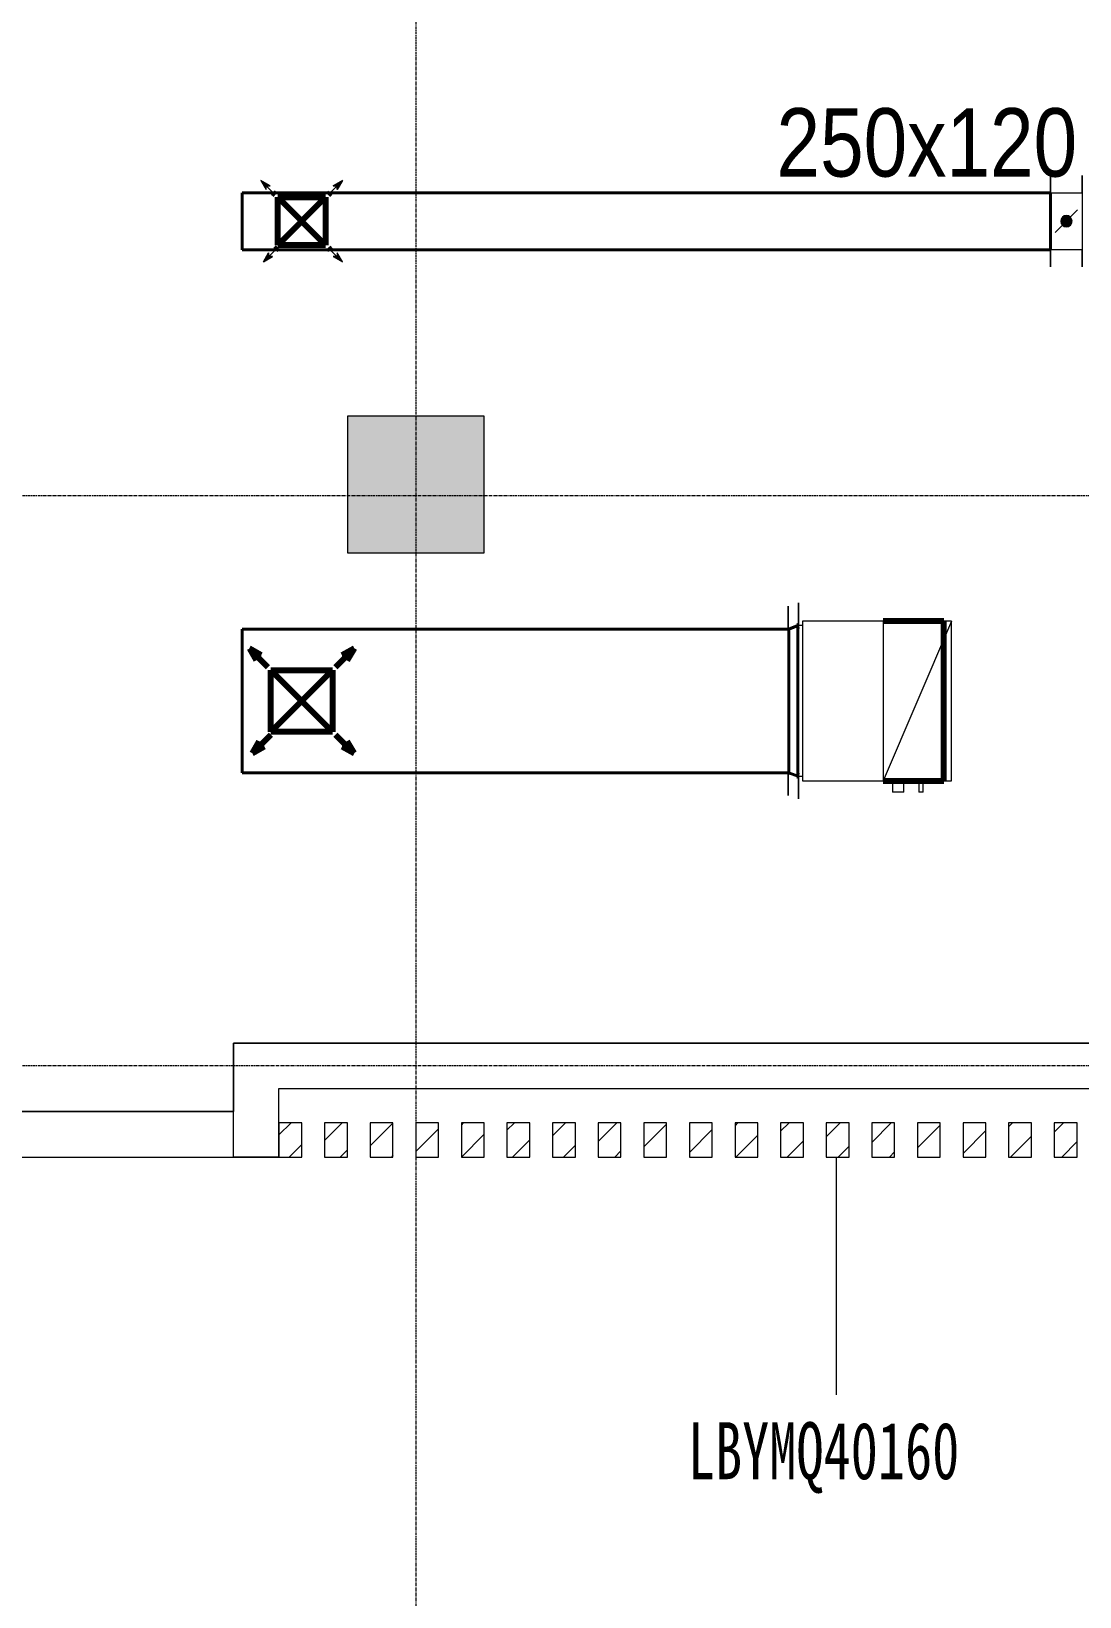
# Model space of a CAD drawing. Header units: millimetres. Extents: x 147619 to 200208, y -27981 to 8299.
# Drawn here: x 172314 to 176912, y -22228 to -15363 of the extents above; entities that cross this region are included whole.
import ezdxf

# ---------------------------------------------------------------- set-up
doc = ezdxf.new("R2010")
doc.units = ezdxf.units.MM
doc.linetypes.add('轴网线', pattern=[22.24, 12.7, -3.18, 3.18, -3.18])
doc.layers.add('0-1', color=7, linetype='Continuous', lineweight=5)
for name, color, linetype, lineweight, true_color in [('0-2', 7, 'Continuous', 5, 0x515151), ('A-DETL-GENF-1', 7, 'Continuous', 5, 0xe1e1e1), ('A-DETL-GENF-6', 3, 'Continuous', 80, 0x00ff00), ('A-DETL-GENF-7', 3, 'Continuous', 5, 0x00ff00), ('A-DETL-MEDM-1', 7, 'Continuous', 5, 0x515151), ('A-DETL-WIDE-1', 4, 'Continuous', 80, 0x00ffff), ('A-DETL-WIDE-2', 3, 'Continuous', 80, 0x00ff00), ('A-DETL-WIDE-3', 150, 'Continuous', 80, 0x007fff), ('A-FLOR-1', 7, 'Continuous', 5, 0x7f7f7f), ('A-GLAZ-CWMG-1', 7, 'Continuous', 5, 0x515151), ('A-WALL-1', 7, 'Continuous', 5, 0x515151), ('A-WALL-IDEN-1', 7, 'Continuous', 5, 0x5151ff), ('A-WALL-IDEN-2', 7, 'Continuous', 5, 0x515151), ('M-EQPM-1', 4, 'Continuous', 5, 0x00ffff), ('M-EQPM-2', 4, 'Continuous', 80, 0x00ffff), ('M-HVAC-CDFF-3', 3, 'Continuous', 80, 0x00ff00), ('M-HVAC-CDFF-4', 150, 'Continuous', 80, 0x007fff), ('M-HVAC-DUCT-4', 3, 'Continuous', 40, 0x00ff00), ('M-HVAC-DUCT-6', 3, 'Continuous', 13, 0x00ff00), ('M-HVAC-DUCT-7', 150, 'Continuous', 40, 0x007fff), ('M-HVAC-DUCT-8', 150, 'Continuous', 80, 0x007fff), ('M-HVAC-DUCT-9', 150, 'Continuous', 5, 0x007fff), ('M-HVAC-DUCT-ANNO-2', 3, 'Continuous', 5, 0x00ff00), ('M-HVAC-DUCT-ANNO-3', 6, 'Continuous', 5, 0xff00ff), ('M-HVAC-DUCT-IDEN-1', 3, 'Continuous', 5, 0x00ff00), ('S-GRID-1', 7, '轴网线', 5, 0x5151ff)]:
    doc.layers.add(name, color=color, linetype=linetype, lineweight=lineweight, true_color=true_color)
doc.styles.add('TJ_FangSong_Narrow_1', font='', dxfattribs={"height": 300})
doc.styles.add('仿宋_4', font='', dxfattribs={"width": 0.7, "height": 250})
doc.styles.get('TJ_FangSong_Narrow_1').set_extended_font_data('TJ_FangSong_Narrow')
doc.styles.get('仿宋_4').set_extended_font_data('FangSong')

# ---------------------------------------------------------------- blocks, each defined once
blk = doc.blocks.new('矩形竖梃 - 100_100mm 木色铝方通-V1-10-003 三层空调通风平面图')
at = {"layer": 'A-GLAZ-CWMG-1'}
h = blk.add_hatch(dxfattribs=at)
h.set_pattern_fill('FP_2', color=256, style=0, pattern_type=2)
h.set_pattern_definition([(135, (176850.01, 20300), (-70.71068, -70.71068), [])])
h.paths.add_polyline_path([(-50, 0), (-50, 150), (50, 150), (50, 0)], flags=0)
for p, q in [((-50, 150), (50, 150)), ((-50, 0), (-50, 150)), ((50, 150), (50, 0)), ((50, 0), (-50, 0))]:
    blk.add_line(p, q, dxfattribs=at)
blk = doc.blocks.new('矩形竖梃 - 100_100mm 木色铝方通-V2-10-003 三层空调通风平面图')
at = {"layer": 'A-GLAZ-CWMG-1'}
h = blk.add_hatch(dxfattribs=at)
h.set_pattern_fill('FP_3', color=256, style=0, pattern_type=2)
h.set_pattern_definition([(135, (176650.01, 20300), (-70.71068, -70.71068), [])])
h.paths.add_polyline_path([(-50, 0), (-50, 150), (50, 150), (50, 0)], flags=0)
for p, q in [((-50, 150), (50, 150)), ((-50, 0), (-50, 150)), ((50, 150), (50, 0)), ((50, 0), (-50, 0))]:
    blk.add_line(p, q, dxfattribs=at)
blk = doc.blocks.new('矩形竖梃 - 100_100mm 木色铝方通-V3-10-003 三层空调通风平面图')
at = {"layer": 'A-GLAZ-CWMG-1'}
h = blk.add_hatch(dxfattribs=at)
h.set_pattern_fill('FP_4', color=256, style=0, pattern_type=2)
h.set_pattern_definition([(135, (176450.01, 20300), (-70.71068, -70.71068), [])])
h.paths.add_polyline_path([(-50, 0), (-50, 150), (50, 150), (50, 0)], flags=0)
for p, q in [((-50, 150), (50, 150)), ((-50, 0), (-50, 150)), ((50, 150), (50, 0)), ((50, 0), (-50, 0))]:
    blk.add_line(p, q, dxfattribs=at)
blk = doc.blocks.new('矩形竖梃 - 100_100mm 木色铝方通-V4-10-003 三层空调通风平面图')
at = {"layer": 'A-GLAZ-CWMG-1'}
h = blk.add_hatch(dxfattribs=at)
h.set_pattern_fill('FP_5', color=256, style=0, pattern_type=2)
h.set_pattern_definition([(135, (176250.01, 20300), (-70.71068, -70.71068), [])])
h.paths.add_polyline_path([(-50, 0), (-50, 150), (50, 150), (50, 0)], flags=0)
for p, q in [((-50, 150), (50, 150)), ((-50, 0), (-50, 150)), ((50, 150), (50, 0)), ((50, 0), (-50, 0))]:
    blk.add_line(p, q, dxfattribs=at)
blk = doc.blocks.new('矩形竖梃 - 100_100mm 木色铝方通-V5-10-003 三层空调通风平面图')
at = {"layer": 'A-GLAZ-CWMG-1'}
h = blk.add_hatch(dxfattribs=at)
h.set_pattern_fill('FP_6', color=256, style=0, pattern_type=2)
h.set_pattern_definition([(135, (176050.01, 20300), (-70.71068, -70.71068), [])])
h.paths.add_polyline_path([(-50, 0), (-50, 150), (50, 150), (50, 0)], flags=0)
for p, q in [((-50, 150), (50, 150)), ((-50, 0), (-50, 150)), ((50, 150), (50, 0)), ((50, 0), (-50, 0))]:
    blk.add_line(p, q, dxfattribs=at)
blk = doc.blocks.new('矩形竖梃 - 100_100mm 木色铝方通-V6-10-003 三层空调通风平面图')
at = {"layer": 'A-GLAZ-CWMG-1'}
h = blk.add_hatch(dxfattribs=at)
h.set_pattern_fill('FP_7', color=256, style=0, pattern_type=2)
h.set_pattern_definition([(135, (175850.01, 20300), (-70.71068, -70.71068), [])])
h.paths.add_polyline_path([(-50, 0), (-50, 150), (50, 150), (50, 0)], flags=0)
for p, q in [((-50, 150), (50, 150)), ((-50, 0), (-50, 150)), ((50, 150), (50, 0)), ((50, 0), (-50, 0))]:
    blk.add_line(p, q, dxfattribs=at)
blk = doc.blocks.new('矩形竖梃 - 100_100mm 木色铝方通-V7-10-003 三层空调通风平面图')
at = {"layer": 'A-GLAZ-CWMG-1'}
h = blk.add_hatch(dxfattribs=at)
h.set_pattern_fill('FP_8', color=256, style=0, pattern_type=2)
h.set_pattern_definition([(135, (175650.01, 20300), (-70.71068, -70.71068), [])])
h.paths.add_polyline_path([(-50, 0), (-50, 150), (50, 150), (50, 0)], flags=0)
for p, q in [((-50, 150), (50, 150)), ((-50, 0), (-50, 150)), ((50, 150), (50, 0)), ((50, 0), (-50, 0))]:
    blk.add_line(p, q, dxfattribs=at)
blk = doc.blocks.new('矩形竖梃 - 100_100mm 木色铝方通-V8-10-003 三层空调通风平面图')
at = {"layer": 'A-GLAZ-CWMG-1'}
h = blk.add_hatch(dxfattribs=at)
h.set_pattern_fill('FP_9', color=256, style=0, pattern_type=2)
h.set_pattern_definition([(135, (175450.01, 20300), (-70.71068, -70.71068), [])])
h.paths.add_polyline_path([(-50, 0), (-50, 150), (50, 150), (50, 0)], flags=0)
for p, q in [((-50, 150), (50, 150)), ((-50, 0), (-50, 150)), ((50, 150), (50, 0)), ((50, 0), (-50, 0))]:
    blk.add_line(p, q, dxfattribs=at)
blk = doc.blocks.new('矩形竖梃 - 100_100mm 木色铝方通-V9-10-003 三层空调通风平面图')
at = {"layer": 'A-GLAZ-CWMG-1'}
h = blk.add_hatch(dxfattribs=at)
h.set_pattern_fill('FP_10', color=256, style=0, pattern_type=2)
h.set_pattern_definition([(135, (175250.01, 20300), (-70.71068, -70.71068), [])])
h.paths.add_polyline_path([(-50, 0), (-50, 150), (50, 150), (50, 0)], flags=0)
for p, q in [((-50, 150), (50, 150)), ((-50, 0), (-50, 150)), ((50, 150), (50, 0)), ((50, 0), (-50, 0))]:
    blk.add_line(p, q, dxfattribs=at)
blk = doc.blocks.new('矩形竖梃 - 100_100mm 木色铝方通-V10-10-003 三层空调通风平面图')
at = {"layer": 'A-GLAZ-CWMG-1'}
h = blk.add_hatch(dxfattribs=at)
h.set_pattern_fill('FP_11', color=256, style=0, pattern_type=2)
h.set_pattern_definition([(135, (175050.01, 20300), (-70.71068, -70.71068), [])])
h.paths.add_polyline_path([(-50, 0), (-50, 150), (50, 150), (50, 0)], flags=0)
for p, q in [((-50, 150), (50, 150)), ((-50, 0), (-50, 150)), ((50, 150), (50, 0)), ((50, 0), (-50, 0))]:
    blk.add_line(p, q, dxfattribs=at)
blk = doc.blocks.new('矩形竖梃 - 100_100mm 木色铝方通-V11-10-003 三层空调通风平面图')
at = {"layer": 'A-GLAZ-CWMG-1'}
h = blk.add_hatch(dxfattribs=at)
h.set_pattern_fill('FP_12', color=256, style=0, pattern_type=2)
h.set_pattern_definition([(135, (174850.01, 20300), (-70.71068, -70.71068), [])])
h.paths.add_polyline_path([(-50, 0), (-50, 150), (50, 150), (50, 0)], flags=0)
for p, q in [((-50, 150), (50, 150)), ((-50, 0), (-50, 150)), ((50, 150), (50, 0)), ((50, 0), (-50, 0))]:
    blk.add_line(p, q, dxfattribs=at)
blk = doc.blocks.new('矩形竖梃 - 100_100mm 木色铝方通-V12-10-003 三层空调通风平面图')
at = {"layer": 'A-GLAZ-CWMG-1'}
h = blk.add_hatch(dxfattribs=at)
h.set_pattern_fill('FP_13', color=256, style=0, pattern_type=2)
h.set_pattern_definition([(135, (174650.01, 20300), (-70.71068, -70.71068), [])])
h.paths.add_polyline_path([(-50, 0), (-50, 150), (50, 150), (50, 0)], flags=0)
for p, q in [((-50, 150), (50, 150)), ((-50, 0), (-50, 150)), ((50, 150), (50, 0)), ((50, 0), (-50, 0))]:
    blk.add_line(p, q, dxfattribs=at)
blk = doc.blocks.new('矩形竖梃 - 100_100mm 木色铝方通-V13-10-003 三层空调通风平面图')
at = {"layer": 'A-GLAZ-CWMG-1'}
h = blk.add_hatch(dxfattribs=at)
h.set_pattern_fill('FP_14', color=256, style=0, pattern_type=2)
h.set_pattern_definition([(135, (174450.01, 20300), (-70.71068, -70.71068), [])])
h.paths.add_polyline_path([(-50, 0), (-50, 150), (50, 150), (50, 0)], flags=0)
for p, q in [((-50, 150), (50, 150)), ((-50, 0), (-50, 150)), ((50, 150), (50, 0)), ((50, 0), (-50, 0))]:
    blk.add_line(p, q, dxfattribs=at)
blk = doc.blocks.new('矩形竖梃 - 100_100mm 木色铝方通-V14-10-003 三层空调通风平面图')
at = {"layer": 'A-GLAZ-CWMG-1'}
h = blk.add_hatch(dxfattribs=at)
h.set_pattern_fill('FP_15', color=256, style=0, pattern_type=2)
h.set_pattern_definition([(135, (174250.01, 20300), (-70.71068, -70.71068), [])])
h.paths.add_polyline_path([(-50, 0), (-50, 150), (50, 150), (50, 0)], flags=0)
for p, q in [((-50, 150), (50, 150)), ((-50, 0), (-50, 150)), ((50, 150), (50, 0)), ((50, 0), (-50, 0))]:
    blk.add_line(p, q, dxfattribs=at)
blk = doc.blocks.new('矩形竖梃 - 100_100mm 木色铝方通-V15-10-003 三层空调通风平面图')
at = {"layer": 'A-GLAZ-CWMG-1'}
h = blk.add_hatch(dxfattribs=at)
h.set_pattern_fill('FP_16', color=256, style=0, pattern_type=2)
h.set_pattern_definition([(135, (174050.01, 20300), (-70.71068, -70.71068), [])])
h.paths.add_polyline_path([(50, 0), (-50, 0), (-50, 150), (50, 150)], flags=0)
for p, q in [((-50, 150), (50, 150)), ((-50, 0), (-50, 150)), ((50, 150), (50, 0)), ((50, 0), (-50, 0))]:
    blk.add_line(p, q, dxfattribs=at)
blk = doc.blocks.new('矩形竖梃 - 100_100mm 木色铝方通-V16-10-003 三层空调通风平面图')
at = {"layer": 'A-GLAZ-CWMG-1'}
h = blk.add_hatch(dxfattribs=at)
h.set_pattern_fill('FP_17', color=256, style=0, pattern_type=2)
h.set_pattern_definition([(135, (173850.01, 20300), (-70.71068, -70.71068), [])])
h.paths.add_polyline_path([(-50, 0), (-50, 150), (50, 150), (50, 0)], flags=0)
for p, q in [((-50, 150), (50, 150)), ((-50, 0), (-50, 150)), ((50, 150), (50, 0)), ((50, 0), (-50, 0))]:
    blk.add_line(p, q, dxfattribs=at)
blk = doc.blocks.new('矩形竖梃 - 100_100mm 木色铝方通-V17-10-003 三层空调通风平面图')
at = {"layer": 'A-GLAZ-CWMG-1'}
h = blk.add_hatch(dxfattribs=at)
h.set_pattern_fill('FP_18', color=256, style=0, pattern_type=2)
h.set_pattern_definition([(135, (173650.01, 20300), (-70.71068, -70.71068), [])])
h.paths.add_polyline_path([(-50, 0), (-50, 150), (50, 150), (50, 0)], flags=0)
for p, q in [((-50, 150), (50, 150)), ((-50, 0), (-50, 150)), ((50, 150), (50, 0)), ((50, 0), (-50, 0))]:
    blk.add_line(p, q, dxfattribs=at)
blk = doc.blocks.new('矩形竖梃 - 100_100mm 木色铝方通-V202-10-003 三层空调通风平面图')
at = {"layer": 'A-GLAZ-CWMG-1'}
h = blk.add_hatch(dxfattribs=at)
h.set_pattern_fill('FP_175', color=256, style=0, pattern_type=2)
h.set_pattern_definition([(135, (173450.01, 20300), (-70.71068, -70.71068), [])])
h.paths.add_polyline_path([(-50, 0), (-50, 150), (50, 150), (50, 0)], flags=0)
for p, q in [((-50, 150), (50, 150)), ((-50, 0), (-50, 150)), ((50, 150), (50, 0)), ((50, 0), (-50, 0))]:
    blk.add_line(p, q, dxfattribs=at)
blk = doc.blocks.new('YXQH_AR_B9-20_rvt-1-10-003 三层空调通风平面图')
at = {"layer": 'A-DETL-GENF-1'}
h = blk.add_hatch(color=256, dxfattribs=at)
h.paths.add_polyline_path([(182450, -17650), (182950, -17650), (182950, -17150), (182450, -17150)], flags=0)
h.paths.add_polyline_path([(165465.9, -17650), (165600, -17650), (165600, -17050), (165000, -17050), (165000, -17650), (165200, -17650)], flags=0)
h.paths.add_polyline_path([(159500, -17650), (159500, -17200), (159050, -17200), (159050, -17525), (159056, -17525), (159056, -17575), (159050, -17575), (159050, -17650), (159250, -17650)], flags=0)
h.paths.add_polyline_path([(174300, -17650), (174300, -17050), (173700, -17050), (173700, -17650), (174078.7, -17650)], flags=0)
h.paths.add_polyline_path([(170970.6, -9250), (171250, -9250), (171250, -8750), (170750, -8750), (170750, -9250), (170900, -9250)], flags=0)
h.paths.add_polyline_path([(176800, -9050), (176800, -8500), (176300, -8500), (176300, -9050), (176600, -9050)], flags=0)
h.paths.add_polyline_path([(165000, -9000), (165500, -9000), (165500, -8500), (165000, -8500)], flags=0)
h.paths.add_polyline_path([(182691.5, -8950), (182950, -8950), (182950, -8450), (182450, -8450), (182450, -8950)], flags=0)
h.paths.add_polyline_path([(156425, -8950), (156425, -8946), (156475, -8946), (156475, -8950), (156850, -8950), (156850, -8450), (156350, -8450), (156350, -8950)], flags=0)
h.paths.add_polyline_path([(182791.4, -7000), (182950, -7000), (182950, -6500), (182550, -6500.7), (182550, -7000), (182750, -7000)], flags=0)
h.paths.add_polyline_path([(168050, -1530), (168250, -1530), (168250, -1130), (168050, -1130), (168050, -1450)], flags=0)
h.paths.add_polyline_path([(170900, -1530), (171100, -1530), (171100, -1130), (170900, -1130)], flags=0)
h.paths.add_polyline_path([(173750, -1530), (173950, -1530), (173950, -1130), (173750, -1130), (173750, -1450)], flags=0)
h.paths.add_polyline_path([(176400, -350), (176800, -350), (176800, 250), (176200, 250), (176200, -350), (176231.9, -350)], flags=0)
h.paths.add_polyline_path([(165400, -250), (165500, -250), (165500, 250), (165000, 250), (165000, -250), (165240, -250)], flags=0)
h.paths.add_polyline_path([(156408.8, -250), (156850, -250), (156850, 250), (156350, 250), (156350, -250)], flags=0)
h.paths.add_polyline_path([(171093.6, -150), (171100, -150), (171100, 250), (170900, 250), (170900, -150)], flags=0)
h.paths.add_polyline_path([(173750, -150), (173950, -150), (173950, 250), (173750, 250), (173750, 50)], flags=0)
h.paths.add_polyline_path([(168226.5, -150), (168250, -150), (168250, 250), (168050, 250), (168050, -150), (168223.3, -150)], flags=0)
at = {"layer": 'A-DETL-MEDM-1'}
for p, q in [((174300, -17050), (173700, -17050)), ((173700, -17050), (173700, -17650)), ((174300, -17650), (174300, -17050)), ((173700, -17650), (174300, -17650))]:
    blk.add_line(p, q, dxfattribs=at)
at = {"layer": 'A-FLOR-1'}
for p, q in [((173200, -20100), (173200, -19800)), ((173200, -19800), (177400, -19800)), ((171100, -20100), (173200, -20100))]:
    blk.add_line(p, q, dxfattribs=at)
at = {"layer": 'A-WALL-1'}
for p, q in [((173400, -19800), (173200, -19800)), ((173200, -19800), (173200, -20100)), ((173200, -19800), (173400, -19800)), ((173200, -19800), (173200, -20100)), ((178200, -19800), (173400, -19800)), ((173400, -20300), (173400, -20000)), ((173400, -20150), (173400, -20000)), ((173400, -20000), (177200, -20000)), ((173200, -20100), (171100, -20100)), ((173200, -20100), (171100, -20100)), ((173200, -20300), (173200, -20100)), ((173400, -20300), (173400, -20150)), ((169950, -20300), (173200, -20300)), ((169950, -20300), (173200, -20300)), ((173200, -20300), (173400, -20300)), ((173400, -20300), (173200, -20300))]:
    blk.add_line(p, q, dxfattribs=at)
at = {"layer": 'A-WALL-IDEN-1'}
blk.add_line((175843.9, -20300), (175843.9, -21342.6), dxfattribs=at)
at = {"layer": 'S-GRID-1'}
for p, q in [((174000, 7499.5), (174000, -27181.2)), ((199020.5, -17400), (148552.6, -17400)), ((199020.5, -19900), (148552.6, -19900))]:
    blk.add_line(p, q, dxfattribs=at)
at = {"layer": '0-2', "extrusion": (0, 0, -1)}
for name, p in [('矩形竖梃 - 100_100mm 木色铝方通-V202-10-003 三层空调通风平面图', (-173450, -20300)), ('矩形竖梃 - 100_100mm 木色铝方通-V17-10-003 三层空调通风平面图', (-173650, -20300)), ('矩形竖梃 - 100_100mm 木色铝方通-V16-10-003 三层空调通风平面图', (-173850, -20300)), ('矩形竖梃 - 100_100mm 木色铝方通-V15-10-003 三层空调通风平面图', (-174050, -20300)), ('矩形竖梃 - 100_100mm 木色铝方通-V14-10-003 三层空调通风平面图', (-174250, -20300)), ('矩形竖梃 - 100_100mm 木色铝方通-V13-10-003 三层空调通风平面图', (-174450, -20300)), ('矩形竖梃 - 100_100mm 木色铝方通-V12-10-003 三层空调通风平面图', (-174650, -20300)), ('矩形竖梃 - 100_100mm 木色铝方通-V11-10-003 三层空调通风平面图', (-174850, -20300)), ('矩形竖梃 - 100_100mm 木色铝方通-V10-10-003 三层空调通风平面图', (-175050, -20300)), ('矩形竖梃 - 100_100mm 木色铝方通-V9-10-003 三层空调通风平面图', (-175250, -20300)), ('矩形竖梃 - 100_100mm 木色铝方通-V8-10-003 三层空调通风平面图', (-175450, -20300)), ('矩形竖梃 - 100_100mm 木色铝方通-V7-10-003 三层空调通风平面图', (-175650, -20300)), ('矩形竖梃 - 100_100mm 木色铝方通-V6-10-003 三层空调通风平面图', (-175850, -20300)), ('矩形竖梃 - 100_100mm 木色铝方通-V5-10-003 三层空调通风平面图', (-176050, -20300)), ('矩形竖梃 - 100_100mm 木色铝方通-V4-10-003 三层空调通风平面图', (-176250, -20300)), ('矩形竖梃 - 100_100mm 木色铝方通-V3-10-003 三层空调通风平面图', (-176450, -20300)), ('矩形竖梃 - 100_100mm 木色铝方通-V2-10-003 三层空调通风平面图', (-176650, -20300)), ('矩形竖梃 - 100_100mm 木色铝方通-V1-10-003 三层空调通风平面图', (-176850, -20300))]:
    blk.add_blockref(name, p, dxfattribs=at)
at = {"layer": 'A-WALL-IDEN-2', "insert": (175193.2, -21463), "char_height": 250, "width": 1571.307, "attachment_point": 1, "style": '仿宋_4'}
blk.add_mtext('LBYMQ40160', dxfattribs=at)
blk = doc.blocks.new('对开多叶调节阀 - 标准-2904207-10-003 三层空调通风平面图')
at = {"layer": 'A-DETL-GENF-6'}
blk.add_hatch(color=256, dxfattribs=at).paths.add_polyline_path([(0, -25), (6.5, -24.1), (12.5, -21.7), (17.7, -17.7), (21.7, -12.5), (24.1, -6.5), (25, 0), (24.1, 6.5), (21.7, 12.5), (17.7, 17.7), (12.5, 21.7), (6.5, 24.1), (-1.6, 24.8), (-6.5, 24.1), (-12.5, 21.7), (-17.7, 17.7), (-21.7, 12.5), (-24.1, 6.5), (-25, 0), (-24.1, -6.5), (-21.7, -12.5), (-17.7, -17.7), (-12.5, -21.7), (-6.5, -24.1), (-1.6, -24.8)], flags=0)
at = {"layer": 'A-DETL-GENF-7'}
blk.add_line((-49.5, -49.5), (49.5, 49.5), dxfattribs=at)
for start, end in [(360, 180), (180, 360)]:
    blk.add_arc((0, 0), 25, start, end, dxfattribs=at)
at = {"layer": 'M-HVAC-DUCT-6'}
for p, q in [((-70, 125), (-70, 200)), ((-70, 200), (-70, -200)), ((70, 125), (70, 200)), ((70, 200), (70, -200)), ((-70, -125), (-70, 125)), ((-70, 125), (70, 125)), ((-70, 125), (70, 125)), ((70, 125), (70, -125)), ((-70, -200), (-70, -125)), ((70, -125), (-70, -125)), ((70, -125), (-70, -125)), ((70, -200), (70, -125))]:
    blk.add_line(p, q, dxfattribs=at)
blk = doc.blocks.new('C4_方形散流器 - 210x210-V220-10-003 三层空调通风平面图')
at = {"layer": 'A-DETL-GENF-6'}
for points in [[(-178.5, 178.5), (-155.4, 138.6), (-155.4, 155.4), (-138.6, 155.4)], [(168, 178.5), (128.1, 155.4), (144.9, 155.4), (144.9, 138.6)], [(-155.4, -138.6), (-178.5, -178.5), (-138.6, -155.4), (-155.4, -155.4)], [(155.4, -138.6), (155.4, -155.4), (138.6, -155.4), (178.5, -178.5)]]:
    blk.add_hatch(color=256, dxfattribs=at).paths.add_polyline_path(points, flags=0)
at = {"layer": 'A-DETL-GENF-7'}
for p, q in [((-138.6, 155.4), (-178.5, 178.5)), ((-178.5, 178.5), (-155.4, 138.6)), ((-125, 125), (-178.5, 178.5)), ((-138.6, 155.4), (-178.5, 178.5)), ((-178.5, 178.5), (-155.4, 138.6)), ((-155.4, 155.4), (-138.6, 155.4)), ((-155.4, 138.6), (-155.4, 155.4)), ((-155.4, 138.6), (-155.4, 155.4)), ((-155.4, 155.4), (-138.6, 155.4)), ((114.5, 125), (168, 178.5)), ((128.1, 155.4), (168, 178.5)), ((168, 178.5), (128.1, 155.4)), ((144.9, 155.4), (128.1, 155.4)), ((128.1, 155.4), (144.9, 155.4)), ((168, 178.5), (144.9, 138.6)), ((144.9, 138.6), (168, 178.5)), ((144.9, 138.6), (144.9, 155.4)), ((144.9, 155.4), (144.9, 138.6)), ((-125, -125), (-178.5, -178.5)), ((125, -125), (178.5, -178.5)), ((-178.5, -178.5), (-155.4, -138.6)), ((-155.4, -138.6), (-178.5, -178.5)), ((-138.6, -155.4), (-178.5, -178.5)), ((-178.5, -178.5), (-138.6, -155.4)), ((-155.4, -138.6), (-155.4, -155.4)), ((-155.4, -155.4), (-155.4, -138.6)), ((-155.4, -155.4), (-138.6, -155.4)), ((-138.6, -155.4), (-155.4, -155.4)), ((155.4, -155.4), (138.6, -155.4)), ((138.6, -155.4), (178.5, -178.5)), ((155.4, -155.4), (138.6, -155.4)), ((138.6, -155.4), (178.5, -178.5)), ((155.4, -138.6), (155.4, -155.4)), ((178.5, -178.5), (155.4, -138.6)), ((155.4, -138.6), (155.4, -155.4)), ((178.5, -178.5), (155.4, -138.6))]:
    blk.add_line(p, q, dxfattribs=at)
at = {"layer": 'A-DETL-WIDE-2'}
for p, q in [((-115.5, 115.5), (-125, 125)), ((105, 105), (-105, -105)), ((-105, 105), (105, -105)), ((-105, -105), (-105, 105)), ((-105, 105), (105, 105)), ((105, 115.5), (114.5, 125)), ((105, 105), (105, -105)), ((-115.5, -115.5), (-125, -125)), ((105, -105), (-105, -105)), ((115.5, -115.5), (125, -125))]:
    blk.add_line(p, q, dxfattribs=at)
blk = doc.blocks.new('M_多联机 - 室内机 - 静音型 - 天花板内藏风管式下回风 - 4_5 kW-V222-10-003 三层空调通风平面图')
at = {"layer": 'A-DETL-WIDE-1'}
for p, q in [((350, 310), (-350, 310)), ((-350, 310), (-350, 43.8)), ((350, 43.8), (350, 310))]:
    blk.add_line(p, q, dxfattribs=at)
at = {"layer": 'M-EQPM-1'}
for p, q in [((400, 220), (350, 220)), ((400, 220), (400, 200)), ((350, 200), (400, 200)), ((400, 135), (350, 135)), ((350, 85), (400, 85)), ((400, 135), (400, 85)), ((-350, 43.7), (-350, -310)), ((350, -210), (350, 43.7)), ((350, -310), (350, -210)), ((-350, -310), (349, -310)), ((-330, -310), (-330, -330)), ((330, -330), (-330, -330)), ((330, -330), (330, -310)), ((349, -310), (350, -310))]:
    blk.add_line(p, q, dxfattribs=at)
blk = doc.blocks.new('过渡件_矩形变径管_角度_法兰 - 45 度-V223-10-003 三层空调通风平面图')
at = {"layer": 'A-DETL-WIDE-3'}
for p, q in [((0.2, 330), (3, 329)), ((3, -329), (0.2, -330))]:
    blk.add_line(p, q, dxfattribs=at)
at = {"layer": 'M-HVAC-DUCT-7'}
for p, q in [((3, 330), (42.8, 315)), ((3, -330), (3, 330)), ((22.9, 322.5), (45.8, 315)), ((42.8, 315), (42.8, -315)), ((42.8, -315), (3, -330)), ((45.8, -315), (22.9, -322.5))]:
    blk.add_line(p, q, dxfattribs=at)
at = {"layer": 'M-HVAC-DUCT-9'}
for p, q in [((0, 330), (0, 430)), ((0, 430), (0, -430)), ((45.8, 415), (45.8, 315)), ((45.8, -415), (45.8, 415)), ((0, -430), (0, -330)), ((45.8, -315), (45.8, -415))]:
    blk.add_line(p, q, dxfattribs=at)
blk = doc.blocks.new('C4_方形散流器 - 270x270-2857066-10-003 三层空调通风平面图')
at = {"layer": 'A-DETL-WIDE-3'}
for p, q in [((-178.1, 199.9), (-229.5, 229.5)), ((-229.5, 229.5), (-199.9, 178.1)), ((-148.5, 148.5), (-229.5, 229.5)), ((-178.1, 199.9), (-229.5, 229.5)), ((-229.5, 229.5), (-199.9, 178.1)), ((135, 148.5), (216, 229.5)), ((164.6, 199.9), (216, 229.5)), ((216, 229.5), (164.6, 199.9)), ((216, 229.5), (186.4, 178.1)), ((186.4, 178.1), (216, 229.5)), ((-199.9, 199.9), (-178.1, 199.9)), ((-199.9, 178.1), (-199.9, 199.9)), ((-199.9, 178.1), (-199.9, 199.9)), ((-199.9, 199.9), (-178.1, 199.9)), ((186.4, 199.9), (164.6, 199.9)), ((164.6, 199.9), (186.4, 199.9)), ((186.4, 178.1), (186.4, 199.9)), ((186.4, 199.9), (186.4, 178.1)), ((135, 135), (-135, -135)), ((-135, 135), (135, -135)), ((-135, -135), (-135, 135)), ((-135, 135), (135, 135)), ((135, 135), (135, -135)), ((135, -135), (-135, -135)), ((-148.5, -148.5), (-229.5, -229.5)), ((-229.5, -229.5), (-199.9, -178.1)), ((-199.9, -178.1), (-229.5, -229.5)), ((-178.1, -199.9), (-229.5, -229.5)), ((-229.5, -229.5), (-178.1, -199.9)), ((-199.9, -178.1), (-199.9, -199.9)), ((-199.9, -199.9), (-199.9, -178.1)), ((-199.9, -199.9), (-178.1, -199.9)), ((-178.1, -199.9), (-199.9, -199.9)), ((148.5, -148.5), (229.5, -229.5)), ((199.9, -199.9), (178.1, -199.9)), ((178.1, -199.9), (229.5, -229.5)), ((199.9, -199.9), (178.1, -199.9)), ((178.1, -199.9), (229.5, -229.5)), ((199.9, -178.1), (199.9, -199.9)), ((229.5, -229.5), (199.9, -178.1)), ((199.9, -178.1), (199.9, -199.9)), ((229.5, -229.5), (199.9, -178.1))]:
    blk.add_line(p, q, dxfattribs=at)

msp = doc.modelspace()

# ---------------------------------------------------------------- linework, layer by layer
at = {"layer": 'M-HVAC-DUCT-4'}
for p, q in [((173238.4, -16320.7), (173238.4, -16070.7)), ((173238.4, -16070.7), (176783.2, -16070.7)), ((176783.2, -16070.7), (176783.2, -16320.7)), ((173238.4, -16320.7), (176783.2, -16320.7))]:
    msp.add_line(p, q, dxfattribs=at)
at = {"layer": 'M-HVAC-DUCT-7'}
for p, q in [((173238.4, -18614.5), (173238.4, -17984.5)), ((173238.4, -17984.5), (175636.1, -17984.5)), ((175636.1, -17984.5), (175636.1, -18614.5)), ((173238.4, -18614.5), (175636.1, -18614.5))]:
    msp.add_line(p, q, dxfattribs=at)
at = {"layer": 'M-HVAC-DUCT-ANNO-2'}
for p, q in [((173394.7, -16300.7), (173604.7, -16090.7)), ((173604.7, -16300.7), (173394.7, -16090.7)), ((173394.7, -16300.7), (173394.7, -16090.7)), ((173394.7, -16090.7), (173604.7, -16090.7)), ((173604.7, -16090.7), (173604.7, -16300.7)), ((173604.7, -16300.7), (173394.7, -16300.7))]:
    msp.add_line(p, q, dxfattribs=at)
at = {"layer": 'M-HVAC-DUCT-ANNO-3'}
for p, q in [((176349.7, -17949.5), (176049.7, -18649.5)), ((176349.7, -17949.5), (176049.7, -17949.5)), ((176049.7, -17949.5), (176049.7, -18649.5)), ((176349.7, -18649.5), (176349.7, -17949.5)), ((176049.7, -18649.5), (176349.7, -18649.5))]:
    msp.add_line(p, q, dxfattribs=at)

# ---------------------------------------------------------------- block references
at = {"layer": '0-1'}
msp.add_blockref('YXQH_AR_B9-20_rvt-1-10-003 三层空调通风平面图', (0, 0), dxfattribs=at)
at = {"layer": 'M-EQPM-2', "rotation": 269.9999999999999}
msp.add_blockref('M_多联机 - 室内机 - 静音型 - 天花板内藏风管式下回风 - 4_5 kW-V222-10-003 三层空调通风平面图', (176005.9, -18299.5), dxfattribs=at)
at = {"layer": 'M-HVAC-CDFF-3', "rotation": 180}
msp.add_blockref('C4_方形散流器 - 210x210-V220-10-003 三层空调通风平面图', (173499.7, -16195.7), dxfattribs=at)
at = {"layer": 'M-HVAC-CDFF-4', "rotation": 180}
msp.add_blockref('C4_方形散流器 - 270x270-2857066-10-003 三层空调通风平面图', (173499.7, -18299.5), dxfattribs=at)
at = {"layer": 'M-HVAC-DUCT-6'}
msp.add_blockref('对开多叶调节阀 - 标准-2904207-10-003 三层空调通风平面图', (176853.2, -16195.7), dxfattribs=at)
at = {"layer": 'M-HVAC-DUCT-8', "rotation": 180}
msp.add_blockref('过渡件_矩形变径管_角度_法兰 - 45 度-V223-10-003 三层空调通风平面图', (175678.9, -18299.5), dxfattribs=at)

# ---------------------------------------------------------------- texts
at = {"layer": 'M-HVAC-DUCT-IDEN-1', "insert": (175582, -15699.9), "char_height": 300, "width": 1226.582, "attachment_point": 1, "style": 'TJ_FangSong_Narrow_1'}
msp.add_mtext('250x120', dxfattribs=at)

doc.saveas('drawing.dxf')
